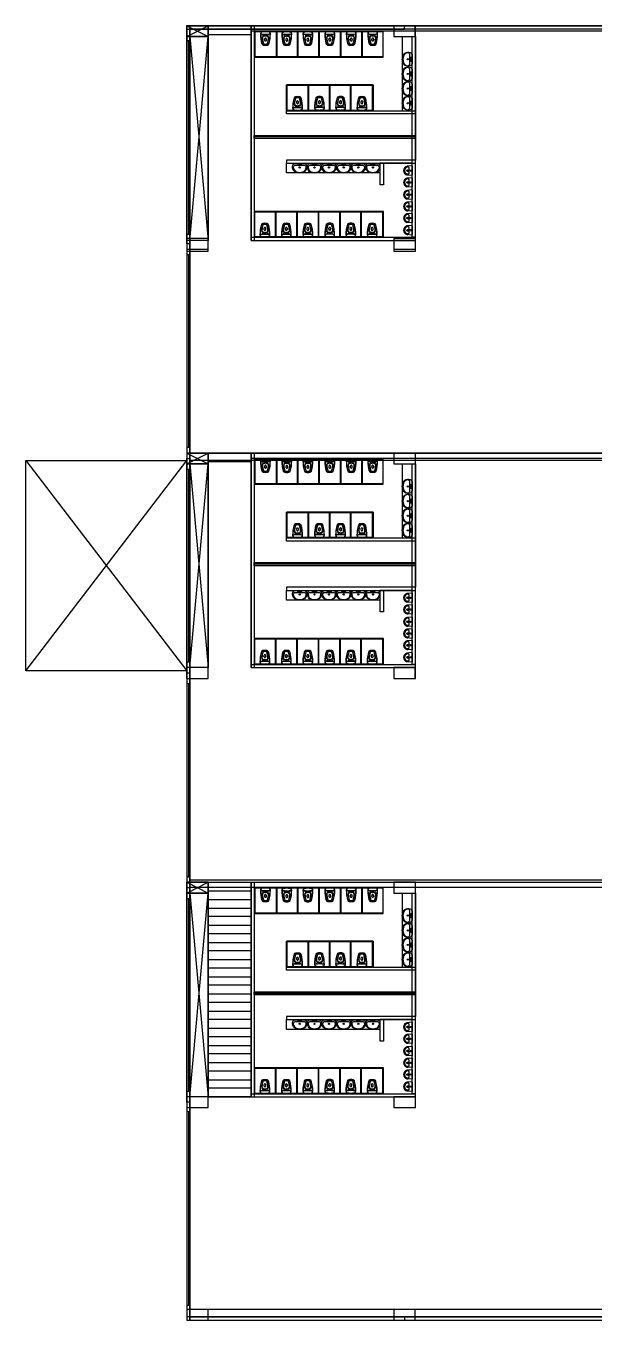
# Model space of a CAD drawing. Header units: millimetres. Extents: x 332 to 5606, y 276 to 1426.
# Drawn here: x 1425 to 1451.5, y 731.6 to 791.9 of the extents above; entities that cross this region are included whole.
import ezdxf

# ---------------------------------------------------------------- set-up
doc = ezdxf.new("R2010")
doc.units = ezdxf.units.MM

# ---------------------------------------------------------------- blocks, each defined once
blk = doc.blocks.new('vaso_cx_acoplada_1')
at = {"linetype": 'Continuous'}
for centre in [(-0.111, -0.242), (0.122, -0.242)]:
    blk.add_circle(centre, 0.008, dxfattribs=at)
for centre, radius, start, end in [((-0.115, -0.184), 0.11, 136.53258, 180), ((1.375, -0.195), 1.6, 179.59001, 196.60114), ((0.001, -0.212), 0.215, 171.57167, 179.2851), ((1.375, -0.195), 1.59, 180.52436, 196.19572), ((0.001, -0.212), 0.215, 163.97838, 171.57167), ((-0.204, -0.182), 0.008, 171.57167, 263.63486), ((-0.101, -0.184), 0.11, 136.53258, 164.49464), ((0.005, 1.698), 1.9, 263.63486, 270), ((-0.249, -0.065), 0.07, 321.85553, 326.36654), ((-0.183, -0.109), 0.01, 95.71718, 146.36654), ((0.005, -1.99), 1.9, 90, 95.71718), ((-0.235, -0.065), 0.07, 321.85553, 326.36654), ((-0.16, -0.118), 0.0225, 114.52369, 139.29493), ((-0.071, -0.363), 0.075, 120.55827, 184.24766), ((0.852, -0.295), 1, 184.24766, 200.25979), ((-0.061, -0.382), 0.075, 116.10896, 182.02894), ((0.664, -0.356), 0.8, 182.02894, 200.9188), ((0.005, -0.493), 0.225, 90, 120.55827), ((0.005, -0.517), 0.225, 90, 116.10896), ((0.019, -0.458), 0.0636, 167.77794, 198.82445), ((-0.038, -0.446), 0.00501, 140.01374, 160.52979), ((-0.045, -0.439), 0.00416, 309.47185, 346.49014), ((0.048, -0.453), 0.0893, 163.27766, 172.12192), ((0.022, -0.458), 0.0664, 197.88836, 217.92673), ((0.027, -0.446), 0.0677, 144.04569, 163.27766), ((0.012, -0.466), 0.0536, 217.92673, 242.00627), ((0.014, -0.437), 0.0515, 119.72953, 144.04569), ((0.005, -0.478), 0.0398, 242.00627, 270), ((0.005, -0.422), 0.0347, 90, 119.72953), ((0.005, -1.99), 1.9, 84.28282, 90), ((0.005, 1.698), 1.9, 270, 276.36514), ((0.005, -0.493), 0.225, 59.44173, 90), ((0.005, -0.517), 0.225, 63.89104, 90), ((0.005, -0.422), 0.0347, 60.27047, 90), ((0.005, -0.478), 0.0398, 270, 297.99373), ((-0.003, -0.437), 0.0515, 35.95431, 60.27047), ((-0.001, -0.466), 0.0536, 297.99373, 322.07327), ((-0.016, -0.446), 0.0677, 16.72234, 35.95431), ((-0.011, -0.458), 0.0664, 322.07327, 342.11164), ((-0.037, -0.453), 0.0893, 7.87808, 16.72234), ((0.056, -0.439), 0.00416, 193.50986, 230.52815), ((-0.008, -0.458), 0.0636, 341.17555, 12.22206), ((0.049, -0.446), 0.00501, 19.47021, 39.98626), ((-0.653, -0.356), 0.8, 339.0812, 357.97106), ((-0.841, -0.295), 1, 339.74021, 355.75234), ((0.071, -0.382), 0.075, 357.97106, 63.89104), ((0.082, -0.363), 0.075, 355.75234, 59.44173), ((-1.364, -0.195), 1.59, 343.80428, 359.47564), ((-1.364, -0.195), 1.6, 343.39886, 0.40999), ((0.171, -0.118), 0.0225, 40.70507, 65.47631), ((0.246, -0.065), 0.07, 213.63346, 218.14447), ((0.111, -0.184), 0.11, 15.50536, 43.46742), ((0.194, -0.109), 0.01, 33.63346, 84.28282), ((0.26, -0.065), 0.07, 213.63346, 218.14447), ((0.125, -0.184), 0.11, 0, 43.46742), ((0.215, -0.182), 0.008, 276.36514, 8.42833), ((0.01, -0.212), 0.215, 8.42833, 16.02162), ((0.01, -0.212), 0.215, 0.7149, 8.42833), ((-0.081, -0.629), 0.08, 196.60114, 260.40415), ((-0.075, -0.616), 0.08, 196.19572, 260.88992), ((0.005, -0.117), 0.6, 260.40415, 270), ((0.005, -0.117), 0.586, 260.88992, 270), ((-0.062, -0.632), 0.026, 200.25979, 262.53667), ((-0.059, -0.633), 0.026, 200.9188, 262.88031), ((0.005, -0.117), 0.546, 262.53667, 270), ((0.005, -0.117), 0.546, 270, 277.46333), ((0.005, -0.117), 0.586, 270, 279.11008), ((0.005, -0.117), 0.6, 270, 279.59585), ((0.07, -0.633), 0.026, 277.11969, 339.0812), ((0.073, -0.632), 0.026, 277.46333, 339.74021), ((0.086, -0.616), 0.08, 279.11008, 343.80428), ((0.092, -0.629), 0.08, 279.59585, 343.39886)]:
    blk.add_arc(centre, radius, start, end, dxfattribs=at)
blk = doc.blocks.new('mictorio')
for p, q in [((-0.214, 0), (0.214, 0)), ((-0.221, -0.008), (-0.203, -0.242)), ((-0.171, -0.19), (-0.165, -0.236)), ((-0.143, -0.157), (0.143, -0.157)), ((0.171, -0.19), (0.165, -0.236)), ((0.221, -0.008), (0.203, -0.242))]:
    blk.add_line(p, q)
for centre, radius in [((-0.028, -0.196), 0.0107), ((-0.028, -0.227), 0.0107), ((0, -0.072), 0.0286), ((0, -0.072), 0.0143), ((0, -0.18), 0.0107), ((0, -0.243), 0.0107), ((0.028, -0.196), 0.0107), ((0.028, -0.227), 0.0107)]:
    blk.add_circle(centre, radius)
for centre, radius, start, end in [((-0.214, -0.007), 0.00716, 90, 184.572), ((0.214, -0.007), 0.00716, 355.428, 90), ((-0.13, -0.229), 0.0737, 108.63175, 194.85038), ((0, -0.192), 0.209, 195.65293, 344.34707), ((-0.143, -0.186), 0.0286, 90, 187.76517), ((0, -0.181), 0.174, 198.68934, 341.31066), ((0.143, -0.186), 0.0286, 352.23483, 90), ((0.13, -0.229), 0.0737, 345.14962, 71.36825)]:
    blk.add_arc(centre, radius, start, end)
blk = doc.blocks.new('lavatorio_66x45')
blk.add_lwpolyline([(-0.285, -0.029, -0.247757), (-0.23, 0), (0, 0), (0.23, 0, -0.247757), (0.285, -0.029, -0.523187), (0.129, -0.437, -0.064231), (0, -0.454, -0.064231), (-0.129, -0.437, -0.523187)], format="xyb", close=True)
for points in [[(0.122, -0.408, 0.331039), (0.301, -0.191, 0.428943), (0.221, -0.107), (0, -0.107), (-0.221, -0.107, 0.428943), (-0.301, -0.191, 0.331039), (-0.122, -0.408)], [(-0.284, -0.053, -0.019603), (-0.274, -0.037, -0.247757), (-0.23, -0.013), (0.23, -0.013, -0.247757), (0.274, -0.037, -0.019603), (0.284, -0.053, -0.064281)]]:
    blk.add_lwpolyline(points, format="xyb")
for centre, radius in [((-0.074, -0.053), 0.0234), ((0, -0.194), 0.03), ((0, -0.053), 0.0234), ((0.074, -0.053), 0.0234)]:
    blk.add_circle(centre, radius)
for start, end in [(253.49072, 270), (270, 286.50928)]:
    blk.add_arc((0, 0.053), 0.477, start, end)

msp = doc.modelspace()

# ---------------------------------------------------------------- linework, layer by layer
for p, q in [((1433.459, 791.878), (1432.459, 791.878)), ((1432.459, 791.878), (1432.459, 791.378)), ((1552.766, 791.878), (1432.466, 791.878)), ((1432.466, 791.878), (1432.466, 731.578)), ((1433.466, 791.878), (1432.466, 791.878)), ((1432.616, 791.728), (1432.616, 791.878)), ((1433.459, 791.378), (1433.459, 791.878)), ((1433.466, 791.378), (1433.466, 791.878)), ((1433.466, 781.878), (1433.466, 791.878)), ((1433.466, 791.878), (1435.466, 791.878)), ((1435.466, 791.878), (1435.466, 791.378)), ((1435.466, 781.878), (1435.466, 791.878)), ((1443.116, 791.878), (1442.116, 791.878)), ((1442.116, 791.878), (1442.116, 791.378)), ((1443.123, 791.878), (1442.123, 791.878)), ((1442.123, 791.878), (1442.123, 791.378)), ((1442.616, 791.728), (1442.616, 791.878)), ((1442.616, 791.878), (1452.616, 791.878)), ((1443.116, 791.378), (1443.116, 791.878)), ((1443.123, 791.378), (1443.123, 791.878)), ((1432.459, 791.378), (1433.459, 791.378)), ((1432.466, 781.728), (1432.466, 791.728)), ((1432.466, 791.728), (1432.616, 791.728)), ((1432.466, 791.378), (1433.466, 791.378)), ((1432.616, 791.178), (1432.466, 791.178)), ((1432.466, 791.178), (1432.541, 791.178)), ((1432.616, 791.178), (1432.466, 791.178)), ((1432.541, 791.178), (1432.541, 782.178)), ((1552.616, 791.728), (1432.616, 791.728)), ((1432.616, 791.728), (1432.616, 731.728)), ((1432.616, 791.728), (1442.616, 791.728)), ((1432.616, 791.378), (1432.616, 791.178)), ((1432.616, 791.378), (1433.466, 791.378)), ((1433.466, 791.478), (1435.466, 791.478)), ((1433.466, 791.478), (1433.466, 791.078)), ((1442.116, 791.378), (1443.116, 791.378)), ((1442.123, 791.378), (1443.123, 791.378)), ((1433.466, 791.078), (1433.466, 790.678)), ((1435.466, 790.678), (1435.466, 790.278)), ((1433.466, 790.278), (1433.466, 789.878)), ((1433.466, 789.478), (1433.466, 789.078)), ((1435.466, 789.878), (1435.466, 789.478)), ((1435.466, 789.078), (1435.466, 788.678)), ((1433.466, 788.678), (1433.466, 788.278)), ((1435.466, 788.278), (1435.466, 787.878)), ((1433.466, 787.878), (1433.466, 787.478)), ((1433.466, 787.078), (1433.466, 786.678)), ((1435.466, 787.478), (1435.466, 787.078)), ((1435.466, 786.678), (1435.466, 786.278)), ((1433.466, 786.278), (1433.466, 785.878)), ((1435.466, 785.878), (1435.466, 785.478)), ((1433.466, 785.478), (1433.466, 785.078)), ((1433.466, 784.678), (1433.466, 784.278)), ((1435.466, 785.078), (1435.466, 784.678)), ((1435.466, 784.278), (1435.466, 783.878)), ((1433.466, 783.878), (1433.466, 783.478)), ((1435.466, 783.478), (1435.466, 783.078)), ((1433.466, 783.078), (1433.466, 782.678)), ((1432.466, 782.178), (1432.616, 782.178)), ((1433.466, 782.278), (1433.466, 781.878)), ((1435.466, 782.678), (1435.466, 782.278)), ((1433.466, 781.978), (1432.466, 781.978)), ((1432.466, 781.978), (1432.466, 781.478)), ((1433.466, 781.878), (1432.466, 781.878)), ((1432.616, 781.728), (1432.466, 781.728)), ((1432.616, 771.728), (1432.616, 781.728)), ((1433.466, 781.478), (1433.466, 781.978)), ((1433.466, 781.378), (1433.466, 781.878)), ((1443.123, 781.978), (1442.123, 781.978)), ((1442.123, 781.978), (1442.123, 781.478)), ((1443.123, 781.878), (1442.123, 781.878)), ((1442.123, 781.878), (1442.123, 781.378)), ((1443.123, 781.478), (1443.123, 781.978)), ((1443.123, 781.378), (1443.123, 781.878)), ((1432.466, 781.478), (1433.466, 781.478)), ((1432.466, 781.378), (1433.466, 781.378)), ((1432.466, 781.228), (1432.616, 781.228)), ((1432.541, 781.228), (1432.541, 772.228)), ((1442.123, 781.478), (1443.123, 781.478)), ((1442.123, 781.378), (1443.123, 781.378)), ((1432.616, 772.228), (1432.466, 772.228)), ((1433.466, 771.978), (1432.466, 771.978)), ((1432.466, 771.978), (1432.466, 771.478)), ((1433.466, 771.978), (1432.466, 771.978)), ((1433.466, 771.478), (1433.466, 771.978)), ((1433.466, 771.478), (1433.466, 771.978)), ((1433.466, 761.978), (1433.466, 771.978)), ((1433.466, 771.978), (1435.466, 771.978)), ((1435.466, 771.978), (1435.466, 771.478)), ((1435.466, 761.978), (1435.466, 771.978)), ((1443.123, 771.978), (1442.123, 771.978)), ((1442.123, 771.978), (1442.123, 771.478)), ((1443.123, 771.978), (1442.123, 771.978)), ((1442.123, 771.978), (1442.123, 771.478)), ((1443.123, 771.478), (1443.123, 771.978)), ((1443.123, 771.478), (1443.123, 771.978)), ((1432.466, 761.728), (1432.466, 771.728)), ((1432.466, 771.728), (1432.616, 771.728)), ((1432.466, 771.478), (1433.466, 771.478)), ((1432.466, 771.478), (1433.466, 771.478)), ((1432.616, 771.478), (1433.466, 771.478)), ((1433.466, 771.578), (1435.466, 771.578)), ((1433.466, 771.578), (1433.466, 771.178)), ((1442.123, 771.478), (1443.123, 771.478)), ((1442.123, 771.478), (1443.123, 771.478)), ((1432.466, 771.228), (1432.616, 771.228)), ((1432.541, 771.228), (1432.541, 762.228)), ((1433.466, 771.178), (1433.466, 770.778)), ((1435.466, 770.778), (1435.466, 770.378)), ((1433.466, 770.378), (1433.466, 769.978)), ((1433.466, 769.578), (1433.466, 769.178)), ((1435.466, 769.978), (1435.466, 769.578)), ((1435.466, 769.178), (1435.466, 768.778)), ((1433.466, 768.778), (1433.466, 768.378)), ((1435.466, 768.378), (1435.466, 767.978)), ((1433.466, 767.978), (1433.466, 767.578)), ((1433.466, 767.178), (1433.466, 766.778)), ((1435.466, 767.578), (1435.466, 767.178)), ((1435.466, 766.778), (1435.466, 766.378)), ((1433.466, 766.378), (1433.466, 765.978)), ((1435.466, 765.978), (1435.466, 765.578)), ((1433.466, 765.578), (1433.466, 765.178)), ((1433.466, 764.778), (1433.466, 764.378)), ((1435.466, 765.178), (1435.466, 764.778)), ((1435.466, 764.378), (1435.466, 763.978)), ((1433.466, 763.978), (1433.466, 763.578)), ((1435.466, 763.578), (1435.466, 763.178)), ((1433.466, 763.178), (1433.466, 762.778)), ((1432.616, 762.228), (1432.466, 762.228)), ((1433.466, 762.378), (1433.466, 761.978)), ((1435.466, 762.778), (1435.466, 762.378)), ((1433.459, 761.978), (1432.459, 761.978)), ((1432.459, 761.978), (1432.459, 761.478)), ((1433.466, 761.978), (1432.466, 761.978)), ((1432.616, 761.728), (1432.466, 761.728)), ((1432.616, 751.728), (1432.616, 761.728)), ((1433.459, 761.478), (1433.459, 761.978)), ((1433.466, 761.478), (1433.466, 761.978)), ((1443.116, 761.978), (1442.116, 761.978)), ((1442.116, 761.978), (1442.116, 761.478)), ((1443.123, 761.978), (1442.123, 761.978)), ((1442.123, 761.978), (1442.123, 761.478)), ((1443.116, 761.478), (1443.116, 761.978)), ((1443.123, 761.478), (1443.123, 761.978)), ((1432.459, 761.478), (1433.459, 761.478)), ((1432.466, 761.478), (1433.466, 761.478)), ((1432.616, 761.228), (1432.466, 761.228)), ((1432.541, 761.228), (1432.541, 752.228)), ((1442.116, 761.478), (1443.116, 761.478)), ((1442.123, 761.478), (1443.123, 761.478)), ((1432.466, 752.228), (1432.616, 752.228)), ((1433.466, 751.978), (1432.466, 751.978)), ((1432.466, 751.978), (1432.466, 751.478)), ((1433.466, 751.478), (1433.466, 751.978)), ((1433.466, 741.978), (1433.466, 751.978)), ((1433.466, 751.978), (1435.466, 751.978)), ((1435.466, 751.978), (1435.466, 751.478)), ((1435.466, 741.978), (1435.466, 751.978)), ((1443.123, 751.978), (1442.123, 751.978)), ((1442.123, 751.978), (1442.123, 751.478)), ((1443.123, 751.478), (1443.123, 751.978)), ((1432.466, 741.728), (1432.466, 751.728)), ((1432.466, 751.728), (1432.616, 751.728)), ((1432.466, 751.478), (1433.466, 751.478)), ((1432.616, 751.478), (1433.466, 751.478)), ((1433.466, 751.578), (1435.466, 751.578)), ((1433.466, 751.578), (1433.466, 751.178)), ((1442.123, 751.478), (1443.123, 751.478)), ((1432.466, 751.228), (1432.616, 751.228)), ((1432.541, 751.228), (1432.541, 742.228)), ((1433.466, 751.178), (1435.466, 751.178)), ((1433.466, 751.178), (1433.466, 750.778)), ((1433.466, 750.778), (1435.466, 750.778)), ((1435.466, 750.778), (1435.466, 750.378)), ((1435.466, 750.378), (1433.466, 750.378)), ((1433.466, 750.378), (1433.466, 749.978)), ((1433.466, 749.978), (1435.466, 749.978)), ((1435.466, 749.578), (1433.466, 749.578)), ((1433.466, 749.578), (1433.466, 749.178)), ((1435.466, 749.978), (1435.466, 749.578)), ((1433.466, 749.178), (1435.466, 749.178)), ((1435.466, 749.178), (1435.466, 748.778)), ((1435.466, 748.778), (1433.466, 748.778)), ((1433.466, 748.778), (1433.466, 748.378)), ((1433.466, 748.378), (1435.466, 748.378)), ((1435.466, 748.378), (1435.466, 747.978)), ((1435.466, 747.978), (1433.466, 747.978)), ((1433.466, 747.978), (1433.466, 747.578)), ((1433.466, 747.578), (1435.466, 747.578)), ((1435.466, 747.178), (1433.466, 747.178)), ((1433.466, 747.178), (1433.466, 746.778)), ((1435.466, 747.578), (1435.466, 747.178)), ((1433.466, 746.778), (1435.466, 746.778)), ((1435.466, 746.778), (1435.466, 746.378)), ((1435.466, 746.378), (1433.466, 746.378)), ((1433.466, 746.378), (1433.466, 745.978)), ((1433.466, 745.978), (1435.466, 745.978)), ((1435.466, 745.978), (1435.466, 745.578)), ((1435.466, 745.578), (1433.466, 745.578)), ((1433.466, 745.578), (1433.466, 745.178)), ((1433.466, 745.178), (1435.466, 745.178)), ((1435.466, 744.778), (1433.466, 744.778)), ((1433.466, 744.778), (1433.466, 744.378)), ((1435.466, 745.178), (1435.466, 744.778)), ((1433.466, 744.378), (1435.466, 744.378)), ((1435.466, 744.378), (1435.466, 743.978)), ((1435.466, 743.978), (1433.466, 743.978)), ((1433.466, 743.978), (1433.466, 743.578)), ((1433.466, 743.578), (1435.466, 743.578)), ((1435.466, 743.578), (1435.466, 743.178)), ((1435.466, 743.178), (1433.466, 743.178)), ((1433.466, 743.178), (1433.466, 742.778)), ((1433.466, 742.778), (1435.466, 742.778)), ((1435.466, 742.378), (1433.466, 742.378)), ((1433.466, 742.378), (1433.466, 741.978)), ((1435.466, 742.778), (1435.466, 742.378)), ((1432.616, 742.228), (1432.466, 742.228)), ((1433.466, 741.978), (1432.466, 741.978)), ((1432.466, 741.978), (1432.466, 741.478)), ((1432.616, 741.728), (1432.466, 741.728)), ((1432.616, 731.728), (1432.616, 741.728)), ((1433.466, 741.478), (1433.466, 741.978)), ((1435.466, 741.978), (1433.466, 741.978)), ((1433.466, 741.978), (1435.466, 741.978)), ((1443.123, 741.978), (1442.123, 741.978)), ((1442.123, 741.978), (1442.123, 741.478)), ((1443.123, 741.478), (1443.123, 741.978)), ((1432.466, 741.478), (1433.466, 741.478)), ((1432.616, 741.278), (1432.466, 741.278)), ((1432.541, 741.278), (1432.541, 732.278)), ((1442.123, 741.478), (1443.123, 741.478)), ((1432.466, 732.278), (1432.616, 732.278)), ((1433.466, 732.078), (1432.466, 732.078)), ((1432.466, 732.078), (1432.466, 731.578)), ((1433.466, 731.578), (1433.466, 732.078)), ((1443.116, 732.078), (1442.116, 732.078)), ((1442.116, 732.078), (1442.116, 731.578)), ((1443.116, 731.578), (1443.116, 732.078)), ((1432.616, 731.728), (1432.466, 731.728)), ((1432.466, 731.578), (1552.766, 731.578)), ((1432.466, 731.578), (1433.466, 731.578)), ((1432.616, 731.728), (1552.616, 731.728)), ((1432.616, 731.728), (1442.616, 731.728)), ((1432.616, 731.728), (1432.616, 731.578)), ((1432.616, 731.578), (1432.616, 731.728)), ((1442.116, 731.578), (1443.116, 731.578)), ((1442.616, 731.728), (1442.616, 731.728)), ((1442.616, 731.728), (1442.616, 731.578)), ((1442.616, 731.578), (1452.616, 731.578))]:
    msp.add_line(p, q)
at = {"color": 1}
for p, q in [((1432.466, 791.878), (1433.466, 791.378)), ((1432.466, 791.378), (1433.466, 791.878)), ((1433.466, 791.878), (1432.466, 791.878)), ((1433.466, 791.878), (1433.466, 791.478)), ((1433.466, 791.878), (1433.466, 791.378)), ((1435.466, 791.878), (1435.616, 791.878)), ((1435.616, 791.878), (1435.616, 781.878)), ((1443.123, 781.878), (1443.123, 791.878)), ((1433.466, 791.378), (1432.466, 791.378)), ((1432.616, 781.878), (1433.466, 791.378)), ((1433.466, 791.378), (1432.616, 791.378)), ((1432.616, 791.378), (1433.466, 781.878)), ((1433.466, 791.378), (1433.466, 781.878)), ((1542.123, 791.628), (1435.466, 791.628)), ((1435.466, 791.378), (1435.466, 781.878)), ((1433.466, 781.878), (1432.616, 781.878)), ((1435.466, 781.878), (1435.466, 782.028)), ((1435.466, 782.028), (1443.123, 782.028)), ((1435.466, 781.878), (1443.123, 781.878)), ((1432.466, 771.978), (1433.466, 771.478)), ((1432.466, 771.478), (1433.466, 771.978)), ((1433.466, 771.978), (1432.466, 771.978)), ((1433.466, 771.978), (1433.466, 771.578)), ((1433.466, 771.978), (1433.466, 771.478)), ((1435.466, 771.978), (1435.616, 771.978)), ((1435.616, 771.978), (1435.616, 761.978)), ((1443.123, 761.978), (1443.123, 771.978)), ((1433.466, 771.478), (1432.466, 771.478)), ((1432.466, 771.378), (1432.466, 762.078)), ((1432.616, 761.978), (1433.466, 771.478)), ((1433.466, 771.478), (1432.616, 771.478)), ((1432.616, 771.478), (1433.466, 761.978)), ((1433.466, 771.478), (1433.466, 761.978)), ((1542.123, 771.728), (1435.466, 771.728)), ((1435.466, 771.478), (1435.466, 761.978)), ((1433.466, 761.978), (1432.616, 761.978)), ((1435.466, 761.978), (1435.466, 762.128)), ((1435.466, 762.128), (1443.123, 762.128)), ((1435.466, 761.978), (1443.123, 761.978)), ((1432.466, 751.978), (1433.466, 751.478)), ((1432.466, 751.478), (1433.466, 751.978)), ((1433.466, 751.978), (1432.466, 751.978)), ((1432.466, 751.978), (1432.466, 751.478)), ((1432.466, 751.478), (1432.466, 751.978)), ((1432.466, 751.978), (1432.466, 731.578)), ((1433.466, 751.978), (1433.466, 751.578)), ((1433.466, 751.978), (1433.466, 751.478)), ((1435.466, 751.978), (1435.616, 751.978)), ((1435.616, 751.978), (1435.616, 741.978)), ((1443.123, 741.978), (1443.123, 751.978)), ((1433.466, 751.478), (1432.466, 751.478)), ((1432.466, 751.478), (1432.466, 751.478)), ((1432.616, 741.978), (1433.466, 751.478)), ((1433.466, 751.478), (1432.616, 751.478)), ((1432.616, 751.478), (1433.466, 741.978)), ((1433.466, 751.478), (1433.466, 741.978)), ((1542.123, 751.728), (1435.466, 751.728)), ((1435.466, 751.478), (1435.466, 741.978)), ((1433.466, 741.978), (1432.616, 741.978)), ((1435.466, 741.978), (1435.466, 742.128)), ((1435.466, 742.128), (1443.123, 742.128)), ((1435.466, 741.978), (1443.123, 741.978))]:
    msp.add_line(p, q, dxfattribs=at)
at = {"color": 3}
for p, q in [((1435.615, 791.628), (1435.615, 790.428)), ((1435.63, 791.628), (1435.615, 791.628)), ((1441.6, 791.598), (1435.615, 791.598)), ((1436.63, 791.628), (1435.63, 791.628)), ((1435.63, 791.628), (1435.63, 790.428)), ((1435.63, 791.628), (1435.63, 790.428)), ((1435.645, 791.628), (1435.645, 790.428)), ((1437.63, 791.628), (1436.63, 791.628)), ((1436.63, 791.628), (1436.63, 790.428)), ((1436.63, 791.628), (1436.66, 791.628)), ((1436.66, 791.628), (1436.66, 790.428)), ((1437.615, 791.628), (1437.615, 790.428)), ((1438.63, 791.628), (1437.63, 791.628)), ((1437.63, 791.628), (1437.63, 790.428)), ((1437.63, 791.628), (1437.63, 790.428)), ((1437.645, 791.628), (1437.645, 790.428)), ((1438.615, 791.628), (1438.615, 790.428)), ((1439.63, 791.628), (1438.63, 791.628)), ((1438.63, 791.628), (1438.63, 790.428)), ((1438.63, 791.628), (1438.63, 790.428)), ((1438.645, 791.628), (1438.645, 790.428)), ((1439.615, 791.628), (1439.615, 790.428)), ((1440.63, 791.628), (1439.63, 791.628)), ((1439.63, 791.628), (1439.63, 790.428)), ((1439.63, 791.628), (1439.63, 790.428)), ((1439.645, 791.628), (1439.645, 790.428)), ((1440.63, 791.628), (1440.615, 791.628)), ((1440.615, 791.628), (1440.615, 790.428)), ((1441.63, 791.628), (1440.63, 791.628)), ((1440.63, 791.628), (1440.63, 790.428)), ((1441.63, 791.628), (1440.63, 791.628)), ((1440.63, 791.628), (1440.645, 791.628)), ((1440.645, 791.628), (1440.645, 790.428)), ((1441.63, 791.628), (1441.6, 791.628)), ((1441.6, 791.628), (1441.6, 790.428)), ((1441.63, 790.428), (1441.63, 791.628)), ((1442.973, 782.032), (1442.973, 791.378)), ((1442.973, 791.378), (1443.123, 791.378)), ((1443.123, 791.378), (1443.123, 786.703)), ((1435.615, 790.458), (1441.63, 790.458)), ((1435.615, 790.428), (1435.63, 790.428)), ((1435.63, 790.428), (1436.63, 790.428)), ((1436.63, 790.428), (1436.63, 790.458)), ((1436.63, 790.428), (1437.63, 790.428)), ((1437.63, 790.428), (1438.63, 790.428)), ((1438.63, 790.428), (1439.63, 790.428)), ((1439.63, 790.428), (1440.63, 790.428)), ((1440.63, 790.428), (1441.63, 790.428)), ((1437.123, 787.928), (1437.123, 789.128)), ((1437.123, 789.128), (1441.153, 789.128)), ((1441.153, 789.098), (1437.123, 789.098)), ((1437.138, 787.928), (1437.138, 789.128)), ((1438.138, 789.128), (1437.138, 789.128)), ((1437.138, 787.928), (1437.138, 789.128)), ((1437.153, 787.928), (1437.153, 789.128)), ((1438.123, 787.928), (1438.123, 789.128)), ((1438.138, 787.928), (1438.138, 789.128)), ((1439.138, 789.128), (1438.138, 789.128)), ((1438.138, 787.928), (1438.138, 789.128)), ((1438.153, 787.928), (1438.153, 789.128)), ((1439.123, 787.928), (1439.123, 789.128)), ((1439.138, 787.928), (1439.138, 789.128)), ((1440.138, 789.128), (1439.138, 789.128)), ((1439.138, 787.928), (1439.138, 789.128)), ((1439.153, 787.928), (1439.153, 789.128)), ((1440.108, 787.928), (1440.108, 789.128)), ((1440.138, 787.928), (1440.138, 789.128)), ((1441.138, 789.128), (1440.138, 789.128)), ((1440.138, 789.128), (1440.138, 789.098)), ((1441.123, 787.928), (1441.123, 789.128)), ((1441.138, 787.928), (1441.138, 789.128)), ((1441.138, 787.928), (1441.138, 789.128)), ((1441.153, 789.128), (1441.138, 789.128)), ((1441.153, 787.928), (1441.153, 789.128)), ((1441.153, 789.128), (1441.153, 787.928)), ((1437.123, 787.958), (1441.153, 787.958)), ((1437.123, 787.778), (1437.123, 787.928)), ((1437.123, 787.928), (1443.123, 787.928)), ((1443.123, 787.778), (1437.123, 787.778)), ((1437.138, 787.928), (1438.138, 787.928)), ((1438.138, 787.928), (1439.138, 787.928)), ((1439.138, 787.928), (1440.138, 787.928)), ((1440.138, 787.928), (1440.108, 787.928)), ((1440.138, 787.928), (1441.138, 787.928)), ((1441.138, 787.928), (1441.153, 787.928)), ((1443.123, 786.778), (1443.123, 787.778)), ((1435.616, 786.628), (1435.616, 786.778)), ((1435.616, 786.778), (1443.123, 786.778)), ((1443.123, 786.703), (1435.616, 786.703)), ((1443.123, 786.628), (1435.616, 786.628)), ((1443.123, 782.028), (1443.123, 786.703)), ((1443.123, 786.703), (1443.123, 786.628)), ((1443.123, 786.628), (1443.123, 785.628)), ((1443.123, 785.628), (1437.123, 785.628)), ((1437.123, 785.628), (1437.123, 785.478)), ((1437.123, 785.478), (1443.123, 785.478)), ((1442.973, 785.478), (1441.473, 785.478)), ((1441.481, 784.478), (1441.481, 785.478)), ((1441.631, 785.478), (1441.631, 784.478)), ((1441.631, 784.478), (1441.481, 784.478)), ((1436.616, 783.228), (1435.616, 783.228)), ((1435.616, 783.228), (1435.616, 782.028)), ((1441.631, 783.198), (1435.616, 783.198)), ((1435.646, 782.028), (1435.646, 783.228)), ((1436.601, 782.028), (1436.601, 783.228)), ((1436.616, 782.028), (1436.616, 783.228)), ((1437.616, 783.228), (1436.616, 783.228)), ((1436.631, 782.028), (1436.631, 783.228)), ((1437.601, 782.028), (1437.601, 783.228)), ((1437.616, 782.028), (1437.616, 783.228)), ((1438.616, 783.228), (1437.616, 783.228)), ((1437.616, 782.028), (1437.616, 783.228)), ((1437.631, 782.028), (1437.631, 783.228)), ((1438.601, 782.028), (1438.601, 783.228)), ((1438.616, 782.028), (1438.616, 783.228)), ((1439.616, 783.228), (1438.616, 783.228)), ((1438.616, 782.028), (1438.616, 783.228)), ((1438.631, 782.028), (1438.631, 783.228)), ((1439.601, 782.028), (1439.601, 783.228)), ((1439.616, 782.028), (1439.616, 783.228)), ((1440.616, 783.228), (1439.616, 783.228)), ((1439.616, 782.028), (1439.616, 783.228)), ((1439.631, 782.028), (1439.631, 783.228)), ((1440.586, 782.028), (1440.586, 783.228)), ((1440.616, 782.028), (1440.616, 783.228)), ((1441.616, 783.228), (1440.616, 783.228)), ((1440.616, 783.228), (1440.616, 783.198)), ((1441.601, 782.028), (1441.601, 783.228)), ((1441.616, 782.028), (1441.616, 783.228)), ((1441.616, 782.028), (1441.616, 783.228)), ((1441.631, 783.228), (1441.616, 783.228)), ((1441.631, 782.028), (1441.631, 783.228)), ((1435.616, 782.028), (1435.616, 782.058)), ((1435.616, 782.028), (1436.616, 782.028)), ((1435.616, 782.028), (1436.616, 782.028)), ((1435.616, 782.028), (1435.646, 782.028)), ((1435.646, 782.058), (1441.631, 782.058)), ((1436.616, 782.028), (1436.601, 782.028)), ((1436.616, 782.028), (1437.616, 782.028)), ((1436.616, 782.028), (1436.631, 782.028)), ((1437.616, 782.028), (1438.616, 782.028)), ((1438.616, 782.028), (1439.616, 782.028)), ((1439.616, 782.028), (1440.616, 782.028)), ((1440.616, 782.028), (1440.586, 782.028)), ((1440.616, 782.028), (1441.616, 782.028)), ((1441.616, 782.028), (1441.631, 782.028)), ((1443.123, 782.028), (1442.973, 782.032)), ((1424.966, 761.828), (1424.966, 771.628)), ((1424.966, 771.628), (1432.466, 771.628)), ((1424.966, 771.628), (1432.466, 761.828)), ((1424.966, 761.828), (1432.466, 771.628)), ((1432.466, 771.628), (1432.466, 771.478)), ((1435.615, 771.728), (1435.615, 770.528)), ((1435.63, 771.728), (1435.615, 771.728)), ((1441.6, 771.698), (1435.615, 771.698)), ((1436.63, 771.728), (1435.63, 771.728)), ((1435.63, 771.728), (1435.63, 770.528)), ((1435.63, 771.728), (1435.63, 770.528)), ((1435.645, 771.728), (1435.645, 770.528)), ((1437.63, 771.728), (1436.63, 771.728)), ((1436.63, 771.728), (1436.63, 770.528)), ((1436.63, 771.728), (1436.66, 771.728)), ((1436.66, 771.728), (1436.66, 770.528)), ((1437.615, 771.728), (1437.615, 770.528)), ((1438.63, 771.728), (1437.63, 771.728)), ((1437.63, 771.728), (1437.63, 770.528)), ((1437.63, 771.728), (1437.63, 770.528)), ((1437.645, 771.728), (1437.645, 770.528)), ((1438.615, 771.728), (1438.615, 770.528)), ((1439.63, 771.728), (1438.63, 771.728)), ((1438.63, 771.728), (1438.63, 770.528)), ((1438.63, 771.728), (1438.63, 770.528)), ((1438.645, 771.728), (1438.645, 770.528)), ((1439.615, 771.728), (1439.615, 770.528)), ((1440.63, 771.728), (1439.63, 771.728)), ((1439.63, 771.728), (1439.63, 770.528)), ((1439.63, 771.728), (1439.63, 770.528)), ((1439.645, 771.728), (1439.645, 770.528)), ((1440.63, 771.728), (1440.615, 771.728)), ((1440.615, 771.728), (1440.615, 770.528)), ((1441.63, 771.728), (1440.63, 771.728)), ((1440.63, 771.728), (1440.63, 770.528)), ((1441.63, 771.728), (1440.63, 771.728)), ((1440.63, 771.728), (1440.645, 771.728)), ((1440.645, 771.728), (1440.645, 770.528)), ((1441.63, 771.728), (1441.6, 771.728)), ((1441.6, 771.728), (1441.6, 770.528)), ((1441.63, 770.528), (1441.63, 771.728)), ((1442.973, 762.132), (1442.973, 771.478)), ((1442.973, 771.478), (1443.123, 771.478)), ((1443.123, 771.478), (1443.123, 766.803)), ((1435.615, 770.558), (1441.63, 770.558)), ((1435.615, 770.528), (1435.63, 770.528)), ((1435.63, 770.528), (1436.63, 770.528)), ((1436.63, 770.528), (1436.63, 770.558)), ((1436.63, 770.528), (1437.63, 770.528)), ((1437.63, 770.528), (1438.63, 770.528)), ((1438.63, 770.528), (1439.63, 770.528)), ((1439.63, 770.528), (1440.63, 770.528)), ((1440.63, 770.528), (1441.63, 770.528)), ((1437.123, 768.028), (1437.123, 769.228)), ((1437.123, 769.228), (1441.153, 769.228)), ((1441.153, 769.198), (1437.123, 769.198)), ((1437.138, 768.028), (1437.138, 769.228)), ((1438.138, 769.228), (1437.138, 769.228)), ((1437.138, 768.028), (1437.138, 769.228)), ((1437.153, 768.028), (1437.153, 769.228)), ((1438.123, 768.028), (1438.123, 769.228)), ((1438.138, 768.028), (1438.138, 769.228)), ((1439.138, 769.228), (1438.138, 769.228)), ((1438.138, 768.028), (1438.138, 769.228)), ((1438.153, 768.028), (1438.153, 769.228)), ((1439.123, 768.028), (1439.123, 769.228)), ((1439.138, 768.028), (1439.138, 769.228)), ((1440.138, 769.228), (1439.138, 769.228)), ((1439.138, 768.028), (1439.138, 769.228)), ((1439.153, 768.028), (1439.153, 769.228)), ((1440.108, 768.028), (1440.108, 769.228)), ((1440.138, 768.028), (1440.138, 769.228)), ((1441.138, 769.228), (1440.138, 769.228)), ((1440.138, 769.228), (1440.138, 769.198)), ((1441.123, 768.028), (1441.123, 769.228)), ((1441.138, 768.028), (1441.138, 769.228)), ((1441.138, 768.028), (1441.138, 769.228)), ((1441.153, 769.228), (1441.138, 769.228)), ((1441.153, 768.028), (1441.153, 769.228)), ((1441.153, 769.228), (1441.153, 768.028)), ((1437.123, 768.058), (1441.153, 768.058)), ((1437.123, 767.878), (1437.123, 768.028)), ((1437.123, 768.028), (1443.123, 768.028)), ((1443.123, 767.878), (1437.123, 767.878)), ((1437.138, 768.028), (1438.138, 768.028)), ((1438.138, 768.028), (1439.138, 768.028)), ((1439.138, 768.028), (1440.138, 768.028)), ((1440.138, 768.028), (1440.108, 768.028)), ((1440.138, 768.028), (1441.138, 768.028)), ((1441.138, 768.028), (1441.153, 768.028)), ((1443.123, 766.878), (1443.123, 767.878)), ((1435.616, 766.728), (1435.616, 766.878)), ((1435.616, 766.878), (1443.123, 766.878)), ((1443.123, 766.803), (1435.616, 766.803)), ((1443.123, 766.728), (1435.616, 766.728)), ((1443.123, 762.128), (1443.123, 766.803)), ((1443.123, 766.803), (1443.123, 766.728)), ((1443.123, 766.728), (1443.123, 765.728)), ((1443.123, 765.728), (1437.123, 765.728)), ((1437.123, 765.728), (1437.123, 765.578)), ((1437.123, 765.578), (1443.123, 765.578)), ((1442.973, 765.578), (1441.473, 765.578)), ((1441.481, 764.578), (1441.481, 765.578)), ((1441.631, 765.578), (1441.631, 764.578)), ((1441.631, 764.578), (1441.481, 764.578)), ((1436.616, 763.328), (1435.616, 763.328)), ((1435.616, 763.328), (1435.616, 762.128)), ((1441.631, 763.298), (1435.616, 763.298)), ((1435.646, 762.128), (1435.646, 763.328)), ((1436.601, 762.128), (1436.601, 763.328)), ((1436.616, 762.128), (1436.616, 763.328)), ((1437.616, 763.328), (1436.616, 763.328)), ((1436.631, 762.128), (1436.631, 763.328)), ((1437.601, 762.128), (1437.601, 763.328)), ((1437.616, 762.128), (1437.616, 763.328)), ((1438.616, 763.328), (1437.616, 763.328)), ((1437.616, 762.128), (1437.616, 763.328)), ((1437.631, 762.128), (1437.631, 763.328)), ((1438.601, 762.128), (1438.601, 763.328)), ((1438.616, 762.128), (1438.616, 763.328)), ((1439.616, 763.328), (1438.616, 763.328)), ((1438.616, 762.128), (1438.616, 763.328)), ((1438.631, 762.128), (1438.631, 763.328)), ((1439.601, 762.128), (1439.601, 763.328)), ((1439.616, 762.128), (1439.616, 763.328)), ((1440.616, 763.328), (1439.616, 763.328)), ((1439.616, 762.128), (1439.616, 763.328)), ((1439.631, 762.128), (1439.631, 763.328)), ((1440.586, 762.128), (1440.586, 763.328)), ((1440.616, 762.128), (1440.616, 763.328)), ((1441.616, 763.328), (1440.616, 763.328)), ((1440.616, 763.328), (1440.616, 763.298)), ((1441.601, 762.128), (1441.601, 763.328)), ((1441.616, 762.128), (1441.616, 763.328)), ((1441.616, 762.128), (1441.616, 763.328)), ((1441.631, 763.328), (1441.616, 763.328)), ((1441.631, 762.128), (1441.631, 763.328)), ((1432.466, 761.828), (1424.966, 761.828)), ((1432.466, 761.978), (1432.466, 761.828)), ((1435.616, 762.128), (1435.616, 762.158)), ((1435.616, 762.128), (1436.616, 762.128)), ((1435.616, 762.128), (1436.616, 762.128)), ((1435.616, 762.128), (1435.646, 762.128)), ((1435.646, 762.158), (1441.631, 762.158)), ((1436.616, 762.128), (1436.601, 762.128)), ((1436.616, 762.128), (1437.616, 762.128)), ((1436.616, 762.128), (1436.631, 762.128)), ((1437.616, 762.128), (1438.616, 762.128)), ((1438.616, 762.128), (1439.616, 762.128)), ((1439.616, 762.128), (1440.616, 762.128)), ((1440.616, 762.128), (1440.586, 762.128)), ((1440.616, 762.128), (1441.616, 762.128)), ((1441.616, 762.128), (1441.631, 762.128)), ((1443.123, 762.128), (1442.973, 762.132)), ((1435.615, 751.728), (1435.615, 750.528)), ((1435.63, 751.728), (1435.615, 751.728)), ((1441.6, 751.698), (1435.615, 751.698)), ((1436.63, 751.728), (1435.63, 751.728)), ((1435.63, 751.728), (1435.63, 750.528)), ((1435.63, 751.728), (1435.63, 750.528)), ((1435.645, 751.728), (1435.645, 750.528)), ((1437.63, 751.728), (1436.63, 751.728)), ((1436.63, 751.728), (1436.63, 750.528)), ((1436.63, 751.728), (1436.66, 751.728)), ((1436.66, 751.728), (1436.66, 750.528)), ((1437.615, 751.728), (1437.615, 750.528)), ((1438.63, 751.728), (1437.63, 751.728)), ((1437.63, 751.728), (1437.63, 750.528)), ((1437.63, 751.728), (1437.63, 750.528)), ((1437.645, 751.728), (1437.645, 750.528)), ((1438.615, 751.728), (1438.615, 750.528)), ((1439.63, 751.728), (1438.63, 751.728)), ((1438.63, 751.728), (1438.63, 750.528)), ((1438.63, 751.728), (1438.63, 750.528)), ((1438.645, 751.728), (1438.645, 750.528)), ((1439.615, 751.728), (1439.615, 750.528)), ((1440.63, 751.728), (1439.63, 751.728)), ((1439.63, 751.728), (1439.63, 750.528)), ((1439.63, 751.728), (1439.63, 750.528)), ((1439.645, 751.728), (1439.645, 750.528)), ((1440.63, 751.728), (1440.615, 751.728)), ((1440.615, 751.728), (1440.615, 750.528)), ((1441.63, 751.728), (1440.63, 751.728)), ((1440.63, 751.728), (1440.63, 750.528)), ((1441.63, 751.728), (1440.63, 751.728)), ((1440.63, 751.728), (1440.645, 751.728)), ((1440.645, 751.728), (1440.645, 750.528)), ((1441.63, 751.728), (1441.6, 751.728)), ((1441.6, 751.728), (1441.6, 750.528)), ((1441.63, 750.528), (1441.63, 751.728)), ((1442.973, 742.132), (1442.973, 751.478)), ((1442.973, 751.478), (1443.123, 751.478)), ((1443.123, 751.478), (1443.123, 746.803)), ((1435.615, 750.558), (1441.63, 750.558)), ((1435.615, 750.528), (1435.63, 750.528)), ((1435.63, 750.528), (1436.63, 750.528)), ((1436.63, 750.528), (1436.63, 750.558)), ((1436.63, 750.528), (1437.63, 750.528)), ((1437.63, 750.528), (1438.63, 750.528)), ((1438.63, 750.528), (1439.63, 750.528)), ((1439.63, 750.528), (1440.63, 750.528)), ((1440.63, 750.528), (1441.63, 750.528)), ((1437.123, 748.028), (1437.123, 749.228)), ((1437.123, 749.228), (1441.153, 749.228)), ((1441.153, 749.198), (1437.123, 749.198)), ((1437.138, 748.028), (1437.138, 749.228)), ((1438.138, 749.228), (1437.138, 749.228)), ((1437.138, 748.028), (1437.138, 749.228)), ((1437.153, 748.028), (1437.153, 749.228)), ((1438.123, 748.028), (1438.123, 749.228)), ((1438.138, 748.028), (1438.138, 749.228)), ((1439.138, 749.228), (1438.138, 749.228)), ((1438.138, 748.028), (1438.138, 749.228)), ((1438.153, 748.028), (1438.153, 749.228)), ((1439.123, 748.028), (1439.123, 749.228)), ((1439.138, 748.028), (1439.138, 749.228)), ((1440.138, 749.228), (1439.138, 749.228)), ((1439.138, 748.028), (1439.138, 749.228)), ((1439.153, 748.028), (1439.153, 749.228)), ((1440.108, 748.028), (1440.108, 749.228)), ((1440.138, 748.028), (1440.138, 749.228)), ((1441.138, 749.228), (1440.138, 749.228)), ((1440.138, 749.228), (1440.138, 749.198)), ((1441.123, 748.028), (1441.123, 749.228)), ((1441.138, 748.028), (1441.138, 749.228)), ((1441.138, 748.028), (1441.138, 749.228)), ((1441.153, 749.228), (1441.138, 749.228)), ((1441.153, 748.028), (1441.153, 749.228)), ((1441.153, 749.228), (1441.153, 748.028)), ((1437.123, 748.058), (1441.153, 748.058)), ((1437.123, 747.878), (1437.123, 748.028)), ((1437.123, 748.028), (1443.123, 748.028)), ((1443.123, 747.878), (1437.123, 747.878)), ((1437.138, 748.028), (1438.138, 748.028)), ((1438.138, 748.028), (1439.138, 748.028)), ((1439.138, 748.028), (1440.138, 748.028)), ((1440.138, 748.028), (1440.108, 748.028)), ((1440.138, 748.028), (1441.138, 748.028)), ((1441.138, 748.028), (1441.153, 748.028)), ((1443.123, 746.878), (1443.123, 747.878)), ((1435.616, 746.728), (1435.616, 746.878)), ((1435.616, 746.878), (1443.123, 746.878)), ((1443.123, 746.803), (1435.616, 746.803)), ((1443.123, 746.728), (1435.616, 746.728)), ((1443.123, 742.128), (1443.123, 746.803)), ((1443.123, 746.803), (1443.123, 746.728)), ((1443.123, 746.728), (1443.123, 745.728)), ((1443.123, 745.728), (1437.123, 745.728)), ((1437.123, 745.728), (1437.123, 745.578)), ((1437.123, 745.578), (1443.123, 745.578)), ((1442.973, 745.578), (1441.473, 745.578)), ((1441.481, 744.578), (1441.481, 745.578)), ((1441.631, 745.578), (1441.631, 744.578)), ((1441.631, 744.578), (1441.481, 744.578)), ((1436.616, 743.328), (1435.616, 743.328)), ((1435.616, 743.328), (1435.616, 742.128)), ((1441.631, 743.298), (1435.616, 743.298)), ((1435.646, 742.128), (1435.646, 743.328)), ((1436.601, 742.128), (1436.601, 743.328)), ((1436.616, 742.128), (1436.616, 743.328)), ((1437.616, 743.328), (1436.616, 743.328)), ((1436.631, 742.128), (1436.631, 743.328)), ((1437.601, 742.128), (1437.601, 743.328)), ((1437.616, 742.128), (1437.616, 743.328)), ((1438.616, 743.328), (1437.616, 743.328)), ((1437.616, 742.128), (1437.616, 743.328)), ((1437.631, 742.128), (1437.631, 743.328)), ((1438.601, 742.128), (1438.601, 743.328)), ((1438.616, 742.128), (1438.616, 743.328)), ((1439.616, 743.328), (1438.616, 743.328)), ((1438.616, 742.128), (1438.616, 743.328)), ((1438.631, 742.128), (1438.631, 743.328)), ((1439.601, 742.128), (1439.601, 743.328)), ((1439.616, 742.128), (1439.616, 743.328)), ((1440.616, 743.328), (1439.616, 743.328)), ((1439.616, 742.128), (1439.616, 743.328)), ((1439.631, 742.128), (1439.631, 743.328)), ((1440.586, 742.128), (1440.586, 743.328)), ((1440.616, 742.128), (1440.616, 743.328)), ((1441.616, 743.328), (1440.616, 743.328)), ((1440.616, 743.328), (1440.616, 743.298)), ((1441.601, 742.128), (1441.601, 743.328)), ((1441.616, 742.128), (1441.616, 743.328)), ((1441.616, 742.128), (1441.616, 743.328)), ((1441.631, 743.328), (1441.616, 743.328)), ((1441.631, 742.128), (1441.631, 743.328)), ((1435.616, 742.128), (1435.616, 742.158)), ((1435.616, 742.128), (1436.616, 742.128)), ((1435.616, 742.128), (1436.616, 742.128)), ((1435.616, 742.128), (1435.646, 742.128)), ((1435.646, 742.158), (1441.631, 742.158)), ((1436.616, 742.128), (1436.601, 742.128)), ((1436.616, 742.128), (1437.616, 742.128)), ((1436.616, 742.128), (1436.631, 742.128)), ((1437.616, 742.128), (1438.616, 742.128)), ((1438.616, 742.128), (1439.616, 742.128)), ((1439.616, 742.128), (1440.616, 742.128)), ((1440.616, 742.128), (1440.586, 742.128)), ((1440.616, 742.128), (1441.616, 742.128)), ((1441.616, 742.128), (1441.631, 742.128)), ((1443.123, 742.128), (1442.973, 742.132))]:
    msp.add_line(p, q, dxfattribs=at)
at = {"color": 7, "true_color": 0xffffff}
for p, q in [((1442.518, 787.928), (1442.518, 791.378)), ((1437.123, 785.026), (1437.123, 785.478)), ((1441.481, 785.026), (1437.123, 785.026)), ((1552.616, 771.978), (1432.616, 771.978)), ((1442.518, 768.028), (1442.518, 771.478)), ((1437.123, 765.126), (1437.123, 765.578)), ((1441.481, 765.126), (1437.123, 765.126)), ((1552.616, 752.078), (1432.616, 752.078)), ((1442.518, 748.028), (1442.518, 751.478)), ((1437.123, 745.126), (1437.123, 745.578)), ((1441.481, 745.126), (1437.123, 745.126)), ((1552.616, 732.078), (1432.616, 732.078))]:
    msp.add_line(p, q, dxfattribs=at)
at = {"color": 1, "lineweight": -3}
for points in [[(1432.616, 791.878), (1552.616, 791.878), (1552.616, 771.628), (1432.616, 771.628)], [(1432.616, 771.978), (1552.616, 771.978), (1552.616, 751.728), (1432.616, 751.728)], [(1432.616, 751.978), (1552.616, 751.978), (1552.616, 731.728), (1432.616, 731.728)]]:
    msp.add_lwpolyline(points, close=True, dxfattribs=at)

# ---------------------------------------------------------------- block references
at = {"color": 3}
for name, p in [('vaso_cx_acoplada_1', (1436.13, 791.693)), ('vaso_cx_acoplada_1', (1437.124, 791.688)), ('vaso_cx_acoplada_1', (1438.11, 791.688)), ('vaso_cx_acoplada_1', (1439.13, 791.693)), ('vaso_cx_acoplada_1', (1440.13, 791.693)), ('vaso_cx_acoplada_1', (1441.13, 791.693)), ('lavatorio_66x45', (1437.733, 785.478)), ('lavatorio_66x45', (1438.42, 785.478)), ('lavatorio_66x45', (1439.101, 785.478)), ('lavatorio_66x45', (1439.783, 785.478)), ('lavatorio_66x45', (1440.463, 785.478)), ('lavatorio_66x45', (1441.146, 785.478)), ('vaso_cx_acoplada_1', (1436.13, 771.793)), ('vaso_cx_acoplada_1', (1437.124, 771.788)), ('vaso_cx_acoplada_1', (1438.11, 771.788)), ('vaso_cx_acoplada_1', (1439.13, 771.793)), ('vaso_cx_acoplada_1', (1440.13, 771.793)), ('vaso_cx_acoplada_1', (1441.13, 771.793)), ('lavatorio_66x45', (1437.733, 765.578)), ('lavatorio_66x45', (1438.42, 765.578)), ('lavatorio_66x45', (1439.101, 765.578)), ('lavatorio_66x45', (1439.783, 765.578)), ('lavatorio_66x45', (1440.463, 765.578)), ('lavatorio_66x45', (1441.146, 765.578)), ('vaso_cx_acoplada_1', (1436.13, 751.793)), ('vaso_cx_acoplada_1', (1437.124, 751.788)), ('vaso_cx_acoplada_1', (1438.11, 751.788)), ('vaso_cx_acoplada_1', (1439.13, 751.793)), ('vaso_cx_acoplada_1', (1440.13, 751.793)), ('vaso_cx_acoplada_1', (1441.13, 751.793)), ('lavatorio_66x45', (1437.733, 745.578)), ('lavatorio_66x45', (1438.42, 745.578)), ('lavatorio_66x45', (1439.101, 745.578)), ('lavatorio_66x45', (1439.783, 745.578)), ('lavatorio_66x45', (1440.463, 745.578)), ('lavatorio_66x45', (1441.146, 745.578))]:
    msp.add_blockref(name, p, dxfattribs=at)
for name, p, rotation in [('lavatorio_66x45', (1442.968, 790.324), 270), ('lavatorio_66x45', (1442.968, 789.637), 270), ('lavatorio_66x45', (1442.968, 788.956), 270), ('vaso_cx_acoplada_1', (1437.638, 787.864), 179.999999999994), ('vaso_cx_acoplada_1', (1438.658, 787.869), 179.999999999994), ('vaso_cx_acoplada_1', (1439.644, 787.869), 179.999999999994), ('vaso_cx_acoplada_1', (1440.638, 787.864), 179.999999999994), ('lavatorio_66x45', (1442.968, 788.275), 270), ('mictorio', (1442.974, 785.133), 270), ('mictorio', (1442.974, 784.583), 270), ('mictorio', (1442.974, 784.013), 270), ('mictorio', (1442.974, 783.464), 270), ('mictorio', (1442.974, 782.921), 270), ('vaso_cx_acoplada_1', (1436.116, 781.964), 179.999999999994), ('vaso_cx_acoplada_1', (1437.116, 781.964), 179.999999999994), ('vaso_cx_acoplada_1', (1438.116, 781.964), 179.999999999994), ('vaso_cx_acoplada_1', (1439.136, 781.969), 179.999999999994), ('vaso_cx_acoplada_1', (1440.122, 781.969), 179.999999999994), ('vaso_cx_acoplada_1', (1441.116, 781.964), 179.999999999994), ('mictorio', (1442.974, 782.356), 270), ('lavatorio_66x45', (1442.968, 770.424), 270), ('lavatorio_66x45', (1442.968, 769.737), 270), ('lavatorio_66x45', (1442.968, 769.056), 270), ('vaso_cx_acoplada_1', (1437.638, 767.964), 179.999999999994), ('vaso_cx_acoplada_1', (1438.658, 767.969), 179.999999999994), ('vaso_cx_acoplada_1', (1439.644, 767.969), 179.999999999994), ('vaso_cx_acoplada_1', (1440.638, 767.964), 179.999999999994), ('lavatorio_66x45', (1442.968, 768.375), 270), ('mictorio', (1442.974, 765.233), 270), ('mictorio', (1442.974, 764.683), 270), ('mictorio', (1442.974, 764.113), 270), ('mictorio', (1442.974, 763.564), 270), ('mictorio', (1442.974, 763.021), 270), ('vaso_cx_acoplada_1', (1436.116, 762.064), 179.999999999994), ('vaso_cx_acoplada_1', (1437.116, 762.064), 179.999999999994), ('vaso_cx_acoplada_1', (1438.116, 762.064), 179.999999999994), ('vaso_cx_acoplada_1', (1439.136, 762.069), 179.999999999994), ('vaso_cx_acoplada_1', (1440.122, 762.069), 179.999999999994), ('vaso_cx_acoplada_1', (1441.116, 762.064), 179.999999999994), ('mictorio', (1442.974, 762.456), 270), ('lavatorio_66x45', (1442.968, 750.424), 270), ('lavatorio_66x45', (1442.968, 749.737), 270), ('lavatorio_66x45', (1442.968, 749.056), 270), ('vaso_cx_acoplada_1', (1437.638, 747.964), 179.999999999994), ('vaso_cx_acoplada_1', (1438.658, 747.969), 179.999999999994), ('vaso_cx_acoplada_1', (1439.644, 747.969), 179.999999999994), ('vaso_cx_acoplada_1', (1440.638, 747.964), 179.999999999994), ('lavatorio_66x45', (1442.968, 748.375), 270), ('mictorio', (1442.974, 745.233), 270), ('mictorio', (1442.974, 744.683), 270), ('mictorio', (1442.974, 744.113), 270), ('mictorio', (1442.974, 743.564), 270), ('mictorio', (1442.974, 743.021), 270), ('vaso_cx_acoplada_1', (1436.116, 742.064), 179.999999999994), ('vaso_cx_acoplada_1', (1437.116, 742.064), 179.999999999994), ('vaso_cx_acoplada_1', (1438.116, 742.064), 179.999999999994), ('vaso_cx_acoplada_1', (1439.136, 742.069), 179.999999999994), ('vaso_cx_acoplada_1', (1440.122, 742.069), 179.999999999994), ('vaso_cx_acoplada_1', (1441.116, 742.064), 179.999999999994), ('mictorio', (1442.974, 742.456), 270)]:
    msp.add_blockref(name, p, dxfattribs=dict(at, rotation=rotation))

doc.saveas('drawing.dxf')
